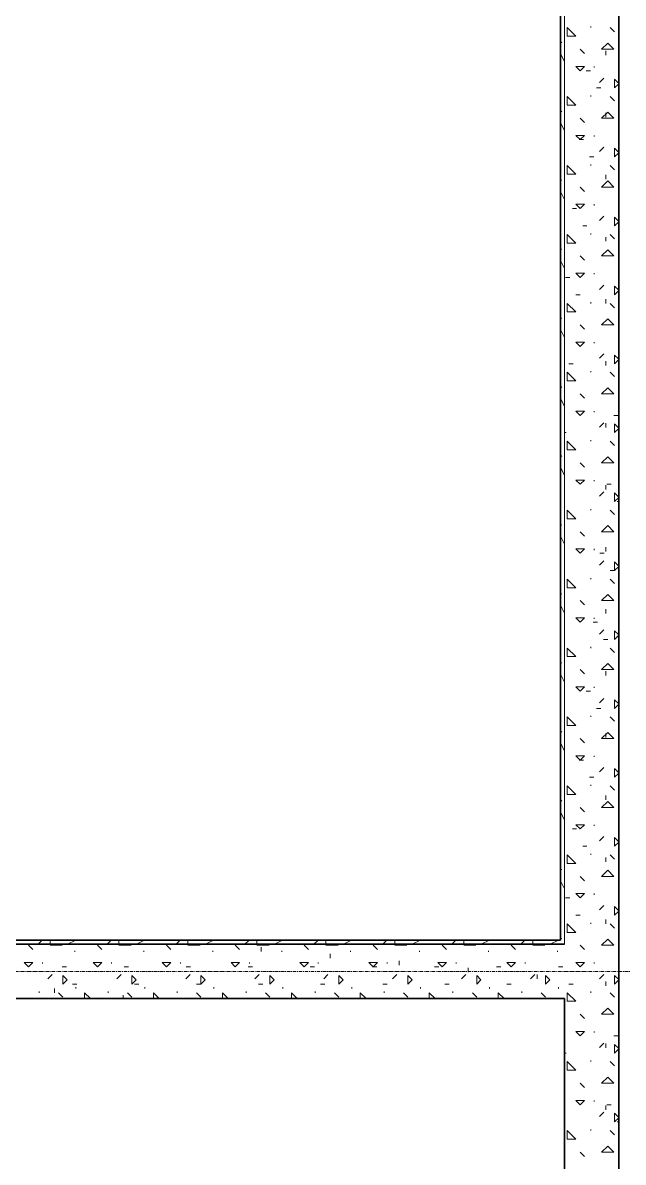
# Model space of a CAD drawing. Header units: millimetres. Extents: x -4948 to 42228, y -4856 to 69378.
# Drawn here: x 2059 to 4270, y 7789 to 11988 of the extents above; entities that cross this region are included whole.
import ezdxf

# ---------------------------------------------------------------- set-up
doc = ezdxf.new("R2010")
doc.units = ezdxf.units.MM
doc.linetypes.add('Линия сетки', pattern=[22.225, 12.7, -3.175, 3.175, -3.175])
for name, color, linetype, lineweight in [('A-WALL', 113, 'Continuous', 13), ('A-WALL-PATT', 111, 'Continuous', 13), ('I-WALL', 2, 'Continuous', 13), ('S-GRID', 1, 'Continuous', 30)]:
    doc.layers.add(name, color=color, linetype=linetype, lineweight=lineweight)

# ---------------------------------------------------------------- blocks, each defined once
blk = doc.blocks.new('27ELB-RD-AR-0000-BIM_rvt-1-1 этаж отм_ _0_000 лотки')
at = {"layer": 'A-WALL', "color": 252, "lineweight": 9}
for p, q in [((4053.9, 12897.1), (4053.9, 8592.1)), ((4053.9, 8592.1), (4053.9, 12897.1))]:
    blk.add_line(p, q, dxfattribs=at)
at = {"layer": 'A-WALL-PATT', "color": 252, "linetype": 'Continuous', "lineweight": 9}
for p, q in [((4064, 11938), (4064, 11969.8)), ((4095.7, 11938), (4064, 11969.7)), ((4151.3, 11969.8), (4151.3, 11973.7)), ((4238.6, 11953.9), (4222.7, 11969.8)), ((4064, 11938), (4095.8, 11938)), ((4038.9, 11912.7), (4044.6, 11915.6)), ((4127.5, 11874.5), (4111.6, 11890.4)), ((4191, 11890.4), (4213.4, 11912.8)), ((4191, 11890.4), (4235.9, 11890.4)), ((4206.9, 11868.2), (4206.9, 11884)), ((4235.9, 11890.4), (4213.4, 11912.8)), ((4053.9, 11844), (4038.9, 11874)), ((4111.6, 11811), (4095.7, 11826.9)), ((4095.8, 11826.9), (4127.5, 11826.9)), ((4111.6, 11811), (4127.5, 11826.9)), ((4133.9, 11811), (4149.7, 11811)), ((4163.2, 11822.9), (4163.2, 11826.9)), ((4183.1, 11767.3), (4198.9, 11783.2)), ((4253.9, 11764), (4238.6, 11779.3)), ((4238.6, 11747.5), (4238.6, 11779.2)), ((4238.6, 11747.5), (4253.9, 11762.7)), ((4064, 11684), (4064, 11715.8)), ((4095.7, 11684), (4064, 11715.7)), ((4151.3, 11715.8), (4151.3, 11719.7)), ((4171.9, 11747.5), (4187.8, 11747.5)), ((4238.6, 11699.9), (4222.7, 11715.8)), ((4064, 11684), (4095.8, 11684)), ((4038.9, 11658.7), (4044.6, 11661.6)), ((4127.5, 11620.5), (4111.6, 11636.4)), ((4191, 11636.4), (4213.4, 11658.8)), ((4191, 11636.4), (4235.9, 11636.4)), ((4206.9, 11639.6), (4206.9, 11655.4)), ((4235.9, 11636.4), (4213.4, 11658.8)), ((4053.9, 11590), (4038.9, 11620)), ((4111.6, 11557), (4095.7, 11572.9)), ((4095.8, 11572.9), (4127.5, 11572.9)), ((4108.4, 11557), (4124.3, 11557)), ((4111.6, 11557), (4127.5, 11572.9)), ((4163.2, 11568.9), (4163.2, 11572.9)), ((4183.1, 11513.3), (4198.9, 11529.2)), ((4253.9, 11510), (4238.6, 11525.3)), ((4238.6, 11493.5), (4238.6, 11525.2)), ((4238.6, 11493.5), (4253.9, 11508.7)), ((4146.6, 11493.5), (4162.4, 11493.5)), ((4151.3, 11461.8), (4151.3, 11465.7)), ((4238.6, 11445.9), (4222.7, 11461.8)), ((4064, 11430), (4064, 11461.8)), ((4095.7, 11430), (4064, 11461.7)), ((4064, 11430), (4095.8, 11430)), ((4206.9, 11411), (4206.9, 11426.8)), ((4038.9, 11404.7), (4044.6, 11407.6)), ((4127.5, 11366.5), (4111.6, 11382.4)), ((4191, 11382.4), (4213.4, 11404.8)), ((4191, 11382.4), (4235.9, 11382.4)), ((4235.9, 11382.4), (4213.4, 11404.8)), ((4053.9, 11336), (4038.9, 11366)), ((4083.1, 11303), (4098.9, 11303)), ((4111.6, 11303), (4095.7, 11318.9)), ((4095.8, 11318.9), (4127.5, 11318.9)), ((4111.6, 11303), (4127.5, 11318.9)), ((4163.2, 11314.9), (4163.2, 11318.9)), ((4183.1, 11259.3), (4198.9, 11275.2)), ((4253.9, 11256), (4238.6, 11271.3)), ((4238.6, 11239.5), (4238.6, 11271.2)), ((4238.6, 11239.5), (4253.9, 11254.7)), ((4121.2, 11239.5), (4137, 11239.5)), ((4151.3, 11207.8), (4151.3, 11211.7)), ((4064, 11176), (4064, 11207.8)), ((4095.7, 11176), (4064, 11207.7)), ((4064, 11176), (4095.8, 11176)), ((4206.9, 11182.4), (4206.9, 11198.2)), ((4238.6, 11191.9), (4222.7, 11207.8)), ((4038.9, 11150.7), (4044.6, 11153.6)), ((4127.5, 11112.5), (4111.6, 11128.4)), ((4191, 11128.4), (4213.4, 11150.8)), ((4191, 11128.4), (4235.9, 11128.4)), ((4235.9, 11128.4), (4213.4, 11150.8)), ((4053.9, 11082), (4038.9, 11112)), ((4057.7, 11049), (4073.5, 11049)), ((4111.6, 11049), (4095.7, 11064.9)), ((4095.8, 11064.9), (4127.5, 11064.9)), ((4111.6, 11049), (4127.5, 11064.9)), ((4163.2, 11060.9), (4163.2, 11064.9)), ((4183.1, 11005.3), (4198.9, 11021.2)), ((4253.9, 11002), (4238.6, 11017.3)), ((4238.6, 10985.5), (4238.6, 11017.2)), ((4238.6, 10985.5), (4253.9, 11000.7)), ((4095.8, 10985.5), (4111.6, 10985.5)), ((4206.9, 10953.8), (4206.9, 10969.6)), ((4064, 10922), (4064, 10953.8)), ((4095.7, 10922), (4064, 10953.7)), ((4064, 10922), (4095.8, 10922)), ((4151.3, 10953.8), (4151.3, 10957.7)), ((4238.6, 10937.9), (4222.7, 10953.8)), ((4038.9, 10896.7), (4044.6, 10899.6)), ((4127.5, 10858.5), (4111.6, 10874.4)), ((4191, 10874.4), (4213.4, 10896.8)), ((4191, 10874.4), (4235.9, 10874.4)), ((4235.9, 10874.4), (4213.4, 10896.8)), ((4053.9, 10828), (4038.9, 10858)), ((4111.6, 10795), (4095.7, 10810.9)), ((4095.8, 10810.9), (4127.5, 10810.9)), ((4111.6, 10795), (4127.5, 10810.9)), ((4163.2, 10806.9), (4163.2, 10810.9)), ((4183.1, 10751.3), (4198.9, 10767.2)), ((4253.9, 10748), (4238.6, 10763.3)), ((4238.6, 10731.5), (4238.6, 10763.2)), ((4070.3, 10731.5), (4086.2, 10731.5)), ((4206.9, 10725.2), (4206.9, 10741)), ((4238.6, 10731.5), (4253.9, 10746.7)), ((4064, 10668), (4064, 10699.8)), ((4095.7, 10668), (4064, 10699.7)), ((4064, 10668), (4095.8, 10668)), ((4151.3, 10699.8), (4151.3, 10703.7)), ((4238.6, 10683.9), (4222.7, 10699.8)), ((4038.9, 10642.7), (4044.6, 10645.6)), ((4191, 10620.4), (4213.4, 10642.8)), ((4235.9, 10620.4), (4213.4, 10642.8)), ((4053.9, 10574), (4038.9, 10604)), ((4127.5, 10604.5), (4111.6, 10620.4)), ((4191, 10620.4), (4235.9, 10620.4)), ((4111.6, 10541), (4095.7, 10556.9)), ((4095.8, 10556.9), (4127.5, 10556.9)), ((4111.6, 10541), (4127.5, 10556.9)), ((4163.2, 10552.9), (4163.2, 10556.9)), ((4235.4, 10541), (4251.3, 10541)), ((4183.1, 10497.3), (4198.9, 10513.2)), ((4206.9, 10496.6), (4206.9, 10512.4)), ((4253.9, 10494), (4238.6, 10509.3)), ((4238.6, 10477.5), (4238.6, 10509.2)), ((4053.9, 10477.5), (4060.8, 10477.5)), ((4238.6, 10477.5), (4253.9, 10492.7)), ((4064, 10414), (4064, 10445.8)), ((4095.7, 10414), (4064, 10445.7)), ((4064, 10414), (4095.8, 10414)), ((4151.3, 10445.8), (4151.3, 10449.7)), ((4238.6, 10429.9), (4222.7, 10445.8)), ((4038.9, 10388.7), (4044.6, 10391.6)), ((4191, 10366.4), (4213.4, 10388.8)), ((4235.9, 10366.4), (4213.4, 10388.8)), ((4053.9, 10320), (4038.9, 10350)), ((4127.5, 10350.5), (4111.6, 10366.4)), ((4191, 10366.4), (4235.9, 10366.4)), ((4111.6, 10287), (4095.7, 10302.9)), ((4095.8, 10302.9), (4127.5, 10302.9)), ((4111.6, 10287), (4127.5, 10302.9)), ((4163.2, 10298.9), (4163.2, 10302.9)), ((4210.1, 10287), (4225.9, 10287)), ((4183.1, 10243.3), (4198.9, 10259.2)), ((4206.9, 10268), (4206.9, 10283.8)), ((4253.9, 10240), (4238.6, 10255.3)), ((4238.6, 10223.5), (4238.6, 10255.2)), ((4238.6, 10223.5), (4253.9, 10238.7)), ((4248.2, 10223.5), (4253.9, 10223.5)), ((4064, 10160), (4064, 10191.8)), ((4095.7, 10160), (4064, 10191.7)), ((4151.3, 10191.8), (4151.3, 10195.7)), ((4238.6, 10175.9), (4222.7, 10191.8)), ((4038.9, 10134.7), (4044.6, 10137.6)), ((4064, 10160), (4095.8, 10160)), ((4191, 10112.4), (4213.4, 10134.8)), ((4235.9, 10112.4), (4213.4, 10134.8)), ((4053.9, 10066), (4038.9, 10096)), ((4127.5, 10096.5), (4111.6, 10112.4)), ((4191, 10112.4), (4235.9, 10112.4)), ((4111.6, 10033), (4095.7, 10048.9)), ((4095.8, 10048.9), (4127.5, 10048.9)), ((4111.6, 10033), (4127.5, 10048.9)), ((4163.2, 10044.9), (4163.2, 10048.9)), ((4206.9, 10039.4), (4206.9, 10055.2)), ((4183.1, 9989.3), (4198.9, 10005.2)), ((4184.7, 10033), (4200.5, 10033)), ((4253.9, 9986), (4238.6, 10001.3)), ((4238.6, 9969.5), (4238.6, 10001.2)), ((4222.8, 9969.5), (4238.6, 9969.5)), ((4238.6, 9969.5), (4253.9, 9984.7)), ((4064, 9906), (4064, 9937.8)), ((4095.7, 9906), (4064, 9937.7)), ((4151.3, 9937.8), (4151.3, 9941.7)), ((4238.6, 9921.9), (4222.7, 9937.8)), ((4038.9, 9880.7), (4044.6, 9883.6)), ((4064, 9906), (4095.8, 9906)), ((4191, 9858.4), (4213.4, 9880.8)), ((4235.9, 9858.4), (4213.4, 9880.8)), ((4053.9, 9812), (4038.9, 9842)), ((4127.5, 9842.5), (4111.6, 9858.4)), ((4191, 9858.4), (4235.9, 9858.4)), ((4206.9, 9810.8), (4206.9, 9826.6)), ((4111.6, 9779), (4095.7, 9794.9)), ((4095.8, 9794.9), (4127.5, 9794.9)), ((4111.6, 9779), (4127.5, 9794.9)), ((4163.2, 9790.9), (4163.2, 9794.9)), ((4159.3, 9779), (4175.1, 9779)), ((4183.1, 9735.3), (4198.9, 9751.2)), ((4253.9, 9732), (4238.6, 9747.3)), ((4238.6, 9715.5), (4238.6, 9747.2)), ((4197.3, 9715.5), (4213.2, 9715.5)), ((4238.6, 9715.5), (4253.9, 9730.7)), ((4064, 9652), (4064, 9683.8)), ((4095.7, 9652), (4064, 9683.7)), ((4151.3, 9683.8), (4151.3, 9687.7)), ((4238.6, 9667.9), (4222.7, 9683.8)), ((4038.9, 9626.7), (4044.6, 9629.6)), ((4064, 9652), (4095.8, 9652)), ((4191, 9604.4), (4213.4, 9626.8)), ((4235.9, 9604.4), (4213.4, 9626.8)), ((4053.9, 9558), (4038.9, 9588)), ((4127.5, 9588.5), (4111.6, 9604.4)), ((4191, 9604.4), (4235.9, 9604.4)), ((4206.9, 9582.2), (4206.9, 9598)), ((4111.6, 9525), (4095.7, 9540.9)), ((4095.8, 9540.9), (4127.5, 9540.9)), ((4111.6, 9525), (4127.5, 9540.9)), ((4163.2, 9536.9), (4163.2, 9540.9)), ((4133.9, 9525), (4149.7, 9525)), ((4183.1, 9481.3), (4198.9, 9497.2)), ((4253.9, 9478), (4238.6, 9493.3)), ((4238.6, 9461.5), (4238.6, 9493.2)), ((4171.9, 9461.5), (4187.8, 9461.5)), ((4238.6, 9461.5), (4253.9, 9476.7)), ((4064, 9398), (4064, 9429.8)), ((4095.7, 9398), (4064, 9429.7)), ((4151.3, 9429.8), (4151.3, 9433.7)), ((4238.6, 9413.9), (4222.7, 9429.8)), ((4038.9, 9372.7), (4044.6, 9375.6)), ((4064, 9398), (4095.8, 9398)), ((4191, 9350.4), (4213.4, 9372.8)), ((4206.9, 9353.6), (4206.9, 9369.4)), ((4235.9, 9350.4), (4213.4, 9372.8)), ((4053.9, 9304), (4038.9, 9334)), ((4127.5, 9334.5), (4111.6, 9350.4)), ((4191, 9350.4), (4235.9, 9350.4)), ((4111.6, 9271), (4095.7, 9286.9)), ((4095.8, 9286.9), (4127.5, 9286.9)), ((4111.6, 9271), (4127.5, 9286.9)), ((4163.2, 9282.9), (4163.2, 9286.9)), ((4108.4, 9271), (4124.3, 9271)), ((4183.1, 9227.3), (4198.9, 9243.2)), ((4253.9, 9224), (4238.6, 9239.3)), ((4238.6, 9207.5), (4238.6, 9239.2)), ((4146.6, 9207.5), (4162.4, 9207.5)), ((4238.6, 9207.5), (4253.9, 9222.7)), ((4064, 9144), (4064, 9175.8)), ((4095.7, 9144), (4064, 9175.7)), ((4151.3, 9175.8), (4151.3, 9179.7)), ((4238.6, 9159.9), (4222.7, 9175.8)), ((4038.9, 9118.7), (4044.6, 9121.6)), ((4064, 9144), (4095.8, 9144)), ((4191, 9096.4), (4213.4, 9118.8)), ((4206.9, 9125), (4206.9, 9140.8)), ((4235.9, 9096.4), (4213.4, 9118.8)), ((4053.9, 9050), (4038.9, 9080)), ((4127.5, 9080.5), (4111.6, 9096.4)), ((4191, 9096.4), (4235.9, 9096.4)), ((4111.6, 9017), (4095.7, 9032.9)), ((4095.8, 9032.9), (4127.5, 9032.9)), ((4111.6, 9017), (4127.5, 9032.9)), ((4163.2, 9028.9), (4163.2, 9032.9)), ((4083.1, 9017), (4098.9, 9017)), ((4183.1, 8973.3), (4198.9, 8989.2)), ((4253.9, 8970), (4238.6, 8985.3)), ((4238.6, 8953.5), (4238.6, 8985.2)), ((4121.2, 8953.5), (4137, 8953.5)), ((4238.6, 8953.5), (4253.9, 8968.7)), ((4064, 8890), (4064, 8921.8)), ((4095.7, 8890), (4064, 8921.7)), ((4151.3, 8921.8), (4151.3, 8925.7)), ((4206.9, 8896.4), (4206.9, 8912.2)), ((4238.6, 8905.9), (4222.7, 8921.8)), ((4038.9, 8864.7), (4044.6, 8867.6)), ((4064, 8890), (4095.8, 8890)), ((4191, 8842.4), (4213.4, 8864.8)), ((4235.9, 8842.4), (4213.4, 8864.8)), ((4053.9, 8796), (4038.9, 8826)), ((4127.5, 8826.5), (4111.6, 8842.4)), ((4191, 8842.4), (4235.9, 8842.4)), ((4111.6, 8763), (4095.7, 8778.9)), ((4095.8, 8778.9), (4127.5, 8778.9)), ((4111.6, 8763), (4127.5, 8778.9)), ((4163.2, 8774.9), (4163.2, 8778.9)), ((4057.7, 8763), (4073.5, 8763)), ((4183.1, 8719.3), (4198.9, 8735.2)), ((4095.8, 8699.5), (4111.6, 8699.5)), ((4253.9, 8716), (4238.6, 8731.3)), ((4238.6, 8699.5), (4238.6, 8731.2)), ((4238.6, 8699.5), (4253.9, 8714.7)), ((4064, 8636), (4064, 8667.8)), ((4095.7, 8636), (4064, 8667.7)), ((4151.3, 8667.8), (4151.3, 8671.7)), ((4206.9, 8667.8), (4206.9, 8683.6)), ((4238.6, 8651.9), (4222.7, 8667.8)), ((2159, 8592.1), (2159, 8607.1)), ((2223.6, 8592.1), (2253.6, 8607.1)), ((2413, 8592.1), (2413, 8607.1)), ((2477.6, 8592.1), (2507.6, 8607.1)), ((2667, 8592.1), (2667, 8607.1)), ((2731.6, 8592.1), (2761.6, 8607.1)), ((2921, 8592.1), (2921, 8607.1)), ((2985.6, 8592.1), (3015.6, 8607.1)), ((3175, 8592.1), (3175, 8607.1)), ((3239.6, 8592.1), (3269.6, 8607.1)), ((3429, 8592.1), (3429, 8607.1)), ((3493.6, 8592.1), (3523.6, 8607.1)), ((3683, 8592.1), (3683, 8607.1)), ((3747.6, 8592.1), (3777.6, 8607.1)), ((3937, 8592.1), (3937, 8607.1)), ((4001.6, 8592.1), (4031.6, 8607.1)), ((4038.9, 8610.7), (4044.6, 8613.6)), ((4064, 8636), (4095.8, 8636)), ((4191, 8588.4), (4213.4, 8610.8)), ((4235.9, 8588.4), (4213.4, 8610.8)), ((2095.5, 8572.5), (2079.6, 8588.4)), ((2115.1, 8592.1), (2127.7, 8604.7)), ((2159, 8588.4), (2162.7, 8592.1)), ((2159, 8588.4), (2203.9, 8588.4)), ((2203.9, 8588.4), (2200.2, 8592.1)), ((2250.3, 8564.6), (2250.3, 8568.5)), ((2349.5, 8572.5), (2333.6, 8588.4)), ((2369.1, 8592.1), (2381.7, 8604.7)), ((2413, 8588.4), (2416.7, 8592.1)), ((2413, 8588.4), (2457.9, 8588.4)), ((2457.9, 8588.4), (2454.2, 8592.1)), ((2504.3, 8564.6), (2504.3, 8568.5)), ((2603.5, 8572.5), (2587.6, 8588.4)), ((2623.1, 8592.1), (2635.7, 8604.7)), ((2667, 8588.4), (2670.7, 8592.1)), ((2667, 8588.4), (2711.9, 8588.4)), ((2682.9, 8591.5), (2682.9, 8592.1)), ((2711.9, 8588.4), (2708.2, 8592.1)), ((2758.3, 8564.6), (2758.3, 8568.5)), ((2857.5, 8572.5), (2841.6, 8588.4)), ((2877.1, 8592.1), (2889.7, 8604.7)), ((2921, 8588.4), (2924.7, 8592.1)), ((2921, 8588.4), (2965.9, 8588.4)), ((2936.9, 8566.1), (2936.9, 8582)), ((2965.9, 8588.4), (2962.2, 8592.1)), ((3012.3, 8564.6), (3012.3, 8568.5)), ((3111.5, 8572.5), (3095.6, 8588.4)), ((3131.1, 8592.1), (3143.7, 8604.7)), ((3175, 8588.4), (3178.7, 8592.1)), ((3175, 8588.4), (3219.9, 8588.4)), ((3219.9, 8588.4), (3216.2, 8592.1)), ((3266.3, 8564.6), (3266.3, 8568.5)), ((3365.5, 8572.5), (3349.6, 8588.4)), ((3385.1, 8592.1), (3397.7, 8604.7)), ((3429, 8588.4), (3432.7, 8592.1)), ((3429, 8588.4), (3473.9, 8588.4)), ((3473.9, 8588.4), (3470.2, 8592.1)), ((3520.3, 8564.6), (3520.3, 8568.5)), ((3619.5, 8572.5), (3603.6, 8588.4)), ((3639.1, 8592.1), (3651.7, 8604.7)), ((3683, 8588.4), (3686.7, 8592.1)), ((3683, 8588.4), (3727.9, 8588.4)), ((3727.9, 8588.4), (3724.2, 8592.1)), ((3774.3, 8564.6), (3774.3, 8568.5)), ((3873.5, 8572.5), (3857.6, 8588.4)), ((3893.1, 8592.1), (3905.7, 8604.7)), ((3937, 8588.4), (3940.7, 8592.1)), ((3937, 8588.4), (3981.9, 8588.4)), ((3981.9, 8588.4), (3978.2, 8592.1)), ((4028.3, 8564.6), (4028.3, 8568.5)), ((4127.5, 8572.5), (4111.6, 8588.4)), ((4191, 8588.4), (4235.9, 8588.4)), ((2079.6, 8509), (2063.7, 8524.9)), ((2063.8, 8524.9), (2095.5, 8524.9)), ((2079.6, 8509), (2095.5, 8524.9)), ((2131.2, 8520.9), (2131.2, 8524.9)), ((2333.6, 8509), (2317.7, 8524.9)), ((2317.8, 8524.9), (2349.5, 8524.9)), ((2333.6, 8509), (2349.5, 8524.9)), ((2385.2, 8520.9), (2385.2, 8524.9)), ((2587.6, 8509), (2571.7, 8524.9)), ((2571.8, 8524.9), (2603.5, 8524.9)), ((2587.6, 8509), (2603.5, 8524.9)), ((2639.2, 8520.9), (2639.2, 8524.9)), ((2841.6, 8509), (2825.7, 8524.9)), ((2825.8, 8524.9), (2857.5, 8524.9)), ((2841.6, 8509), (2857.5, 8524.9)), ((2893.2, 8520.9), (2893.2, 8524.9)), ((3095.6, 8509), (3079.7, 8524.9)), ((3079.8, 8524.9), (3111.5, 8524.9)), ((3095.6, 8509), (3111.5, 8524.9)), ((3147.2, 8520.9), (3147.2, 8524.9)), ((3190.9, 8540.8), (3190.9, 8556.6)), ((3349.6, 8509), (3333.7, 8524.9)), ((3333.8, 8524.9), (3365.5, 8524.9)), ((3349.6, 8509), (3365.5, 8524.9)), ((3401.2, 8520.9), (3401.2, 8524.9)), ((3444.9, 8515.4), (3444.9, 8531.2)), ((3603.6, 8509), (3587.7, 8524.9)), ((3587.8, 8524.9), (3619.5, 8524.9)), ((3603.6, 8509), (3619.5, 8524.9)), ((3655.2, 8520.9), (3655.2, 8524.9)), ((3857.6, 8509), (3841.7, 8524.9)), ((3841.8, 8524.9), (3873.5, 8524.9)), ((3857.6, 8509), (3873.5, 8524.9)), ((3909.2, 8520.9), (3909.2, 8524.9)), ((4111.6, 8509), (4095.7, 8524.9)), ((4095.8, 8524.9), (4127.5, 8524.9)), ((4111.6, 8509), (4127.5, 8524.9)), ((4163.2, 8520.9), (4163.2, 8524.9)), ((2151.1, 8465.3), (2166.9, 8481.2)), ((2203.4, 8509), (2219.3, 8509)), ((2405.1, 8465.3), (2420.9, 8481.2)), ((2432.1, 8509), (2447.9, 8509)), ((2659.1, 8465.3), (2674.9, 8481.2)), ((2660.7, 8509), (2676.5, 8509)), ((2889.2, 8509), (2905.1, 8509)), ((2913.1, 8465.3), (2928.9, 8481.2)), ((3117.8, 8509), (3133.7, 8509)), ((3167.1, 8465.3), (3182.9, 8481.2)), ((3346.4, 8509), (3362.3, 8509)), ((3421.1, 8465.3), (3436.9, 8481.2)), ((3575, 8509), (3590.9, 8509)), ((3675.1, 8465.3), (3690.9, 8481.2)), ((3698.9, 8490), (3698.9, 8505.8)), ((3803.6, 8509), (3819.5, 8509)), ((3929.1, 8465.3), (3944.9, 8481.2)), ((4032.2, 8509), (4048.1, 8509)), ((4183.1, 8465.3), (4198.9, 8481.2)), ((2222.5, 8461.4), (2206.6, 8477.3)), ((2206.6, 8445.5), (2206.6, 8477.2)), ((2206.6, 8445.5), (2222.5, 8461.4)), ((2241.6, 8445.5), (2257.4, 8445.5)), ((2476.5, 8461.4), (2460.6, 8477.3)), ((2460.6, 8445.5), (2460.6, 8477.2)), ((2460.6, 8445.5), (2476.5, 8461.4)), ((2470.2, 8445.5), (2486, 8445.5)), ((2698.8, 8445.5), (2714.6, 8445.5)), ((2730.5, 8461.4), (2714.6, 8477.3)), ((2714.6, 8445.5), (2714.6, 8477.2)), ((2714.6, 8445.5), (2730.5, 8461.4)), ((2927.3, 8445.5), (2943.2, 8445.5)), ((2984.5, 8461.4), (2968.6, 8477.3)), ((2968.6, 8445.5), (2968.6, 8477.2)), ((2968.6, 8445.5), (2984.5, 8461.4)), ((3155.9, 8445.5), (3171.8, 8445.5)), ((3238.5, 8461.4), (3222.6, 8477.3)), ((3222.6, 8445.5), (3222.6, 8477.2)), ((3222.6, 8445.5), (3238.5, 8461.4)), ((3384.6, 8445.5), (3400.4, 8445.5)), ((3492.5, 8461.4), (3476.6, 8477.3)), ((3476.6, 8445.5), (3476.6, 8477.2)), ((3476.6, 8445.5), (3492.5, 8461.4)), ((3613.2, 8445.5), (3629, 8445.5)), ((3746.5, 8461.4), (3730.6, 8477.3)), ((3730.6, 8445.5), (3730.6, 8477.2)), ((3730.6, 8445.5), (3746.5, 8461.4)), ((3841.8, 8445.5), (3857.6, 8445.5)), ((3952.9, 8464.5), (3952.9, 8480.4)), ((4000.5, 8461.4), (3984.6, 8477.3)), ((3984.6, 8445.5), (3984.6, 8477.2)), ((3984.6, 8445.5), (4000.5, 8461.4)), ((4070.3, 8445.5), (4086.2, 8445.5)), ((4206.9, 8439.2), (4206.9, 8455)), ((4253.9, 8462), (4238.6, 8477.3)), ((4238.6, 8445.5), (4238.6, 8477.2)), ((4238.6, 8445.5), (4253.9, 8460.7)), ((2119.3, 8413.7), (2119.3, 8417.7)), ((2174.9, 8413.7), (2174.9, 8429.6)), ((2206.6, 8397.9), (2190.7, 8413.8)), ((2254.2, 8429.6), (2254.2, 8433.6)), ((2286, 8392.1), (2286, 8413.7)), ((2307.6, 8392.1), (2286, 8413.7)), ((2373.3, 8413.7), (2373.3, 8417.7)), ((2428.9, 8392.1), (2428.9, 8404.2)), ((2460.6, 8397.9), (2444.7, 8413.8)), ((2508.2, 8429.6), (2508.2, 8433.6)), ((2540, 8392.1), (2540, 8413.7)), ((2561.6, 8392.1), (2540, 8413.7)), ((2627.3, 8413.7), (2627.3, 8417.7)), ((2714.6, 8397.9), (2698.7, 8413.8)), ((2762.2, 8429.6), (2762.2, 8433.6)), ((2794, 8392.1), (2794, 8413.7)), ((2815.6, 8392.1), (2794, 8413.7)), ((2881.3, 8413.7), (2881.3, 8417.7)), ((2968.6, 8397.9), (2952.7, 8413.8)), ((3016.2, 8429.6), (3016.2, 8433.6)), ((3048, 8392.1), (3048, 8413.7)), ((3069.6, 8392.1), (3048, 8413.7)), ((3135.3, 8413.7), (3135.3, 8417.7)), ((3222.6, 8397.9), (3206.7, 8413.8)), ((3270.2, 8429.6), (3270.2, 8433.6)), ((3302, 8392.1), (3302, 8413.7)), ((3323.6, 8392.1), (3302, 8413.7)), ((3389.3, 8413.7), (3389.3, 8417.7)), ((3476.6, 8397.9), (3460.7, 8413.8)), ((3524.2, 8429.6), (3524.2, 8433.6)), ((3556, 8392.1), (3556, 8413.7)), ((3577.6, 8392.1), (3556, 8413.7)), ((3643.3, 8413.7), (3643.3, 8417.7)), ((3730.6, 8397.9), (3714.7, 8413.8)), ((3778.2, 8429.6), (3778.2, 8433.6)), ((3810, 8392.1), (3810, 8413.7)), ((3831.6, 8392.1), (3810, 8413.7)), ((3897.3, 8413.7), (3897.3, 8417.7)), ((3984.6, 8397.9), (3968.7, 8413.8)), ((4032.2, 8429.6), (4032.2, 8433.6)), ((4064, 8382), (4064, 8413.7)), ((4095.7, 8382), (4064, 8413.7)), ((4151.3, 8413.7), (4151.3, 8417.7)), ((4238.6, 8397.9), (4222.7, 8413.8)), ((4064, 8382), (4095.8, 8382)), ((4191, 8334.4), (4213.4, 8356.8)), ((4235.9, 8334.4), (4213.4, 8356.8)), ((4127.5, 8318.5), (4111.6, 8334.4)), ((4191, 8334.4), (4235.9, 8334.4)), ((4111.6, 8255), (4095.7, 8270.9)), ((4095.8, 8270.9), (4127.5, 8270.9)), ((4111.6, 8255), (4127.5, 8270.9)), ((4163.2, 8266.9), (4163.2, 8270.9)), ((4235.4, 8255), (4251.3, 8255)), ((4053.9, 8191.5), (4060.8, 8191.5)), ((4183.1, 8211.3), (4198.9, 8227.2)), ((4206.9, 8210.6), (4206.9, 8226.4)), ((4253.9, 8208), (4238.6, 8223.3)), ((4238.6, 8191.5), (4238.6, 8223.2)), ((4238.6, 8191.5), (4253.9, 8206.7)), ((4064, 8128), (4064, 8159.7)), ((4095.7, 8128), (4064, 8159.7)), ((4151.3, 8159.7), (4151.3, 8163.7)), ((4238.6, 8143.9), (4222.7, 8159.8)), ((4064, 8128), (4095.8, 8128)), ((4127.5, 8064.5), (4111.6, 8080.4)), ((4191, 8080.4), (4213.4, 8102.8)), ((4191, 8080.4), (4235.9, 8080.4)), ((4235.9, 8080.4), (4213.4, 8102.8)), ((4111.6, 8001), (4095.7, 8016.9)), ((4095.8, 8016.9), (4127.5, 8016.9)), ((4111.6, 8001), (4127.5, 8016.9)), ((4163.2, 8012.9), (4163.2, 8016.9)), ((4206.9, 7982), (4206.9, 7997.8)), ((4210.1, 8001), (4225.9, 8001)), ((4183.1, 7957.3), (4198.9, 7973.2)), ((4238.6, 7937.5), (4238.6, 7969.3)), ((4253.9, 7954), (4238.6, 7969.3)), ((4238.6, 7937.5), (4253.9, 7952.7)), ((4248.2, 7937.5), (4253.9, 7937.5)), ((4064, 7874), (4064, 7905.7)), ((4095.7, 7874), (4064, 7905.7)), ((4151.3, 7905.7), (4151.3, 7909.7)), ((4238.6, 7889.9), (4222.7, 7905.8)), ((4064, 7874), (4095.8, 7874)), ((4127.5, 7810.5), (4111.6, 7826.4)), ((4191, 7826.4), (4213.4, 7848.8)), ((4191, 7826.4), (4235.9, 7826.4)), ((4235.9, 7826.4), (4213.4, 7848.8))]:
    blk.add_line(p, q, dxfattribs=at)
at = {"layer": 'I-WALL', "color": 252, "lineweight": 35}
for p, q in [((4038.9, 12897.1), (4038.9, 8607.1)), ((4253.9, 4992.1), (4253.9, 12912.1)), ((4038.9, 8607.1), (48.9, 8607.1)), ((4053.9, 8592.1), (33.9, 8592.1)), ((33.9, 8592.1), (4038.9, 8592.1)), ((4038.9, 8592.1), (4053.9, 8592.1)), ((33.9, 8392.1), (4053.9, 8392.1)), ((4053.9, 8392.1), (4053.9, 4992.1))]:
    blk.add_line(p, q, dxfattribs=at)
blk = doc.blocks.new('27ELB-RD-KR2-0000-BIM_rvt-1-1 этаж отм_ _0_000 лотки')
at = {"layer": 'S-GRID', "color": 252, "linetype": 'Линия сетки', "lineweight": 9}
blk.add_line((-4948, 8492.1), (41228.1, 8492.1), dxfattribs=at)

msp = doc.modelspace()

# ---------------------------------------------------------------- block references
at = {"lineweight": 5}
for name in ['27ELB-RD-KR2-0000-BIM_rvt-1-1 этаж отм_ _0_000 лотки', '27ELB-RD-AR-0000-BIM_rvt-1-1 этаж отм_ _0_000 лотки']:
    msp.add_blockref(name, (0, 0), dxfattribs=at)

doc.saveas('drawing.dxf')
